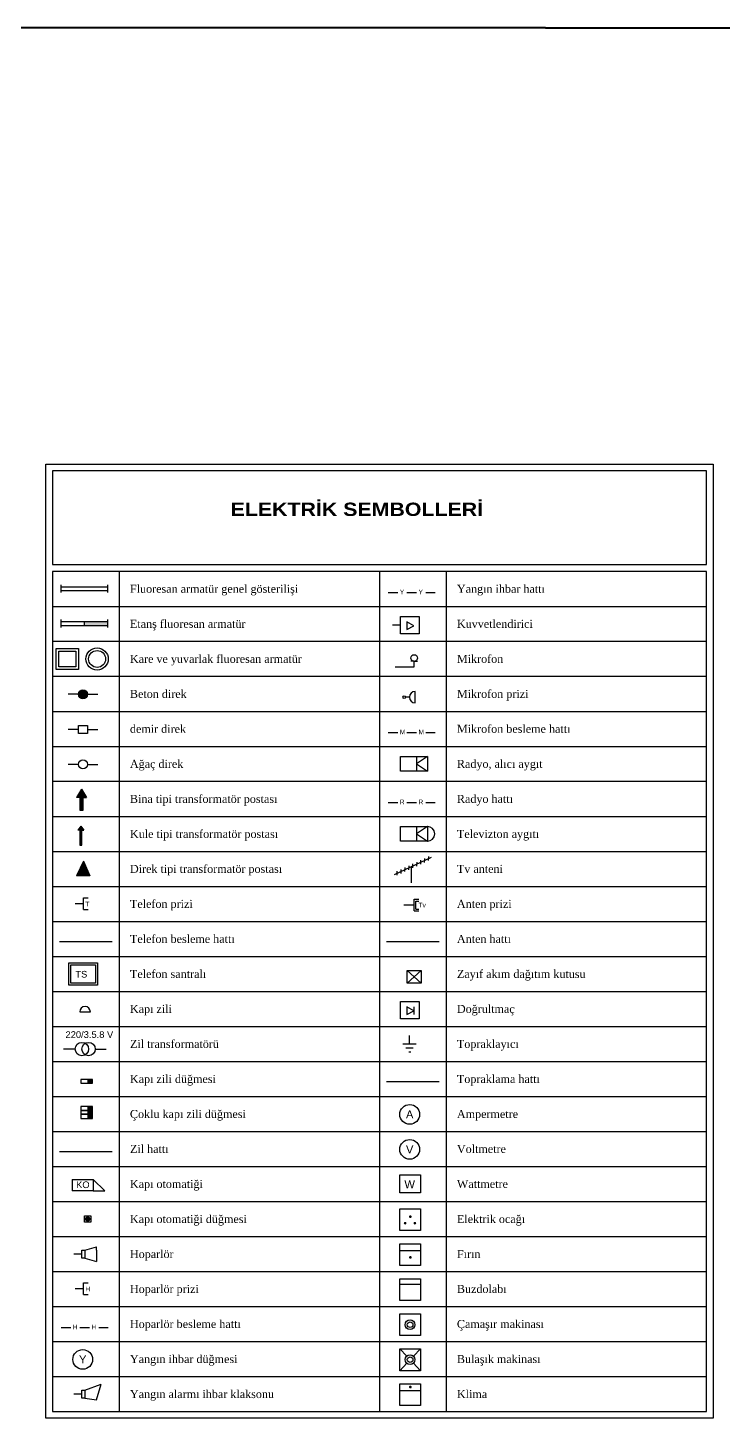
# Model space of a CAD drawing. Header units: metres. Extents: x 134072 to 172200, y 35728 to 38066.
# Drawn here: x 134870 to 135527, y 36753 to 38066 of the extents above; entities that cross this region are included whole.
import ezdxf
from ezdxf.enums import TextEntityAlignment as Align

# ---------------------------------------------------------------- set-up
doc = ezdxf.new("R2010")
doc.units = ezdxf.units.M
doc.layers.add('E-YAZI', color=7, linetype='Continuous', lineweight=30)
doc.layers.add('ELEKTRİK', color=102, linetype='Continuous', lineweight=40)
doc.styles.add('baslik_6', font='', dxfattribs={"height": 13})
doc.styles.add('baslik_8', font='times.ttf', dxfattribs={"height": 12})
doc.styles.add('elektrik_02', font='arial.ttf', dxfattribs={"height": 10})
doc.styles.add('ELK02', font='arial.ttf', dxfattribs={"height": 10})
doc.styles.get('baslik_6').set_extended_font_data('Arial Black')

msp = doc.modelspace()

# ---------------------------------------------------------------- hatches: boundary and pattern name
at = {"layer": 'E-YAZI'}
for points in [[(134945.7, 37501.5), (134945.7, 37505.3), (134923.6, 37505.3), (134923.6, 37501.5)], [(134926.9, 37436.6, 1), (134918.2, 37436.6, 1)], [(134919.6, 37339.2), (134922.8, 37339.2), (134925.9, 37339.2), (134921.2, 37347), (134916.5, 37339.2)], [(134922.8, 37339.2), (134919.6, 37339.2), (134919.6, 37327.2), (134922.8, 37327.2)], [(134920.6, 37311.9), (134917.8, 37308.3), (134919.6, 37308.3), (134921.5, 37308.3), (134923.4, 37308.3)], [(134921.5, 37308.3), (134919.6, 37308.3), (134919.6, 37294.1), (134921.5, 37294.1)], [(134922.9, 37279), (134916.6, 37265.2), (134929.1, 37265.2)], [(134927.6, 37069.1), (134931.4, 37069.1), (134931.4, 37072.8), (134927.6, 37072.8)], [(134927.6, 37043.5), (134931.4, 37043.5), (134931.4, 37047.3), (134927.6, 37047.3)], [(134927.6, 37039.8), (134931.4, 37039.8), (134931.4, 37043.5), (134927.6, 37043.5)], [(134927.6, 37036), (134931.4, 37036), (134931.4, 37039.8), (134927.6, 37039.8)], [(134925.2, 36940.9, 1), (134928.8, 36940.9, 1)]]:
    msp.add_hatch(color=7, dxfattribs=at).paths.add_polyline_path(points)

# ---------------------------------------------------------------- linework, layer by layer
at = {"layer": 'E-YAZI', "color": 7}
for p, q in [((134887.4, 37653.9, 127785.9), (135517.4, 37653.9, 127785.9)), ((134887.4, 36752.7, 127785.9), (134887.4, 37653.9, 127785.9)), ((135517.4, 37653.9, 127785.9), (135517.4, 36752.7, 127785.9)), ((135511.1, 37647.6, 127785.9), (134893.7, 37647.6, 127785.9)), ((134893.7, 37647.6, 127785.9), (134893.7, 37559.1, 127785.9)), ((135511.1, 37559.1, 127785.9), (135511.1, 37647.6, 127785.9)), ((134893.7, 37559.1, 127785.9), (135511.1, 37559.1, 127785.9)), ((134956.7, 37552.8, 127785.9), (134956.7, 36759, 127785.9)), ((135202.4, 37552.8, 127785.9), (135202.4, 36759, 127785.9)), ((135265.4, 37552.8, 127785.9), (135265.4, 36759, 127785.9)), ((134901.6, 37540.2, 127785.9), (134901.6, 37532.7, 127785.9)), ((134945.7, 37540.2, 127785.9), (134945.7, 37532.7, 127785.9)), ((134893.7, 37519.7, 127785.9), (135511.1, 37519.7, 127785.9)), ((134901.6, 37507.2, 127785.9), (134901.6, 37499.6, 127785.9)), ((134945.7, 37507.2, 127785.9), (134945.7, 37499.6, 127785.9)), ((135222.2, 37502, 127785.9), (135214.8, 37502, 127785.9)), ((134893.7, 37486.7, 127785.9), (135511.1, 37486.7, 127785.9)), ((134893.7, 37453.6, 127785.9), (135511.1, 37453.6, 127785.9)), ((135236.1, 37428.6, 127785.9), (135236.1, 37439.3, 127785.9)), ((135230.7, 37433.9, 127785.9), (135227.1, 37433.9, 127785.9)), ((134893.7, 37420.5, 127785.9), (135511.1, 37420.5, 127785.9)), ((134893.7, 37387.4, 127785.9), (135511.1, 37387.4, 127785.9)), ((135237.4, 37377.9, 127785.9), (135237.4, 37364, 127785.9)), ((135247.7, 37377.9, 127785.9), (135237.4, 37371, 127785.9)), ((135237.4, 37371, 127785.9), (135247.7, 37364, 127785.9)), ((134893.7, 37354.4, 127785.9), (135511.1, 37354.4, 127785.9)), ((134893.7, 37321.3, 127785.9), (135511.1, 37321.3, 127785.9)), ((135222.2, 37311.8, 127785.9), (135247.7, 37311.8, 127785.9)), ((135222.2, 37297.9, 127785.9), (135222.2, 37311.8, 127785.9)), ((135247.7, 37311.8, 127785.9), (135237.4, 37304.8, 127785.9)), ((135237.4, 37311.8, 127785.9), (135237.4, 37297.9, 127785.9)), ((135247.7, 37311.8, 127785.9), (135247.7, 37297.9, 127785.9)), ((135247.7, 37297.9, 127785.9), (135222.2, 37297.9, 127785.9)), ((135237.4, 37304.8, 127785.9), (135247.7, 37297.9, 127785.9)), ((134893.7, 37288.2, 127785.9), (135511.1, 37288.2, 127785.9)), ((135216.6, 37266.4, 127785.9), (135251.7, 37282.8, 127785.9)), ((135245, 37281.6, 127785.9), (135244.8, 37277.8, 127785.9)), ((135248.7, 37283.3, 127785.9), (135248.5, 37279.5, 127785.9)), ((135219, 37269.5, 127785.9), (135218.8, 37265.7, 127785.9)), ((135222.7, 37271.2, 127785.9), (135222.5, 37267.4, 127785.9)), ((135226.4, 37272.9, 127785.9), (135226.2, 37269.1, 127785.9)), ((135230.1, 37274.6, 127785.9), (135230, 37270.9, 127785.9)), ((135232.6, 37258.5, 127785.9), (135232.6, 37273.9, 127785.9)), ((135233.8, 37276.4, 127785.9), (135233.7, 37272.6, 127785.9)), ((135237.6, 37278.1, 127785.9), (135237.4, 37274.3, 127785.9)), ((135241.3, 37279.8, 127785.9), (135241.1, 37276.1, 127785.9)), ((134893.7, 37255.1, 127785.9), (135511.1, 37255.1, 127785.9)), ((134929.1, 37265.2, 127785.9), (134916.6, 37265.2, 127785.9)), ((134923.1, 37244.3, 127785.9), (134927.5, 37244.3, 127785.9)), ((134923.1, 37233.3, 127785.9), (134923.1, 37244.3, 127785.9)), ((135235.1, 37243, 127785.9), (135239.5, 37243, 127785.9)), ((135235.1, 37232, 127785.9), (135235.1, 37243, 127785.9)), ((135236.9, 37241.2, 127785.9), (135239.5, 37241.2, 127785.9)), ((135236.9, 37233.7, 127785.9), (135236.9, 37241.2, 127785.9)), ((134923.1, 37233.3, 127785.9), (134927.5, 37233.3, 127785.9)), ((135235.1, 37237.5, 127785.9), (135225.6, 37237.5, 127785.9)), ((135235.1, 37232, 127785.9), (135239.5, 37232, 127785.9)), ((135236.9, 37233.7, 127785.9), (135239.5, 37233.7, 127785.9)), ((134893.7, 37222.1, 127785.9), (135511.1, 37222.1, 127785.9)), ((134893.7, 37189, 127785.9), (135511.1, 37189, 127785.9)), ((134893.7, 37155.9, 127785.9), (135511.1, 37155.9, 127785.9)), ((134919.5, 37136.6, 127785.9), (134929.6, 37136.6, 127785.9)), ((135228.3, 37141.2, 127785.9), (135228.3, 37134, 127785.9)), ((135235, 37137.6, 127785.9), (135228.3, 37141.2, 127785.9)), ((135228.3, 37134, 127785.9), (135235, 37137.6, 127785.9)), ((135235, 37141.2, 127785.9), (135235, 37134, 127785.9)), ((134893.7, 37122.8, 127785.9), (135511.1, 37122.8, 127785.9)), ((134915.2, 37101.5, 127785.9), (134904.3, 37101.5, 127785.9)), ((134934.1, 37101.5, 127785.9), (134944.4, 37101.5, 127785.9)), ((135224.6, 37106.3, 127785.9), (135237.2, 37106.3, 127785.9)), ((135227.4, 37102.5, 127785.9), (135234.4, 37102.5, 127785.9)), ((135230.3, 37098.7, 127785.9), (135232.1, 37098.7, 127785.9)), ((134893.7, 37089.8, 127785.9), (135511.1, 37089.8, 127785.9)), ((134931.4, 37072.8, 127785.9), (134920.6, 37072.8, 127785.9)), ((134920.6, 37072.8, 127785.9), (134920.6, 37069.1, 127785.9)), ((134927.6, 37069.1, 127785.9), (134927.6, 37072.8, 127785.9)), ((134931.4, 37069.1, 127785.9), (134931.4, 37072.8, 127785.9)), ((134920.6, 37069.1, 127785.9), (134931.4, 37069.1, 127785.9)), ((134893.7, 37056.7, 127785.9), (135511.1, 37056.7, 127785.9)), ((134931.4, 37047.3, 127785.9), (134920.6, 37047.3, 127785.9)), ((134920.6, 37047.3, 127785.9), (134920.6, 37043.5, 127785.9)), ((134927.6, 37043.5, 127785.9), (134927.6, 37047.3, 127785.9)), ((134931.4, 37043.5, 127785.9), (134931.4, 37047.3, 127785.9)), ((134931.4, 37043.5, 127785.9), (134920.6, 37043.5, 127785.9)), ((134920.6, 37043.5, 127785.9), (134920.6, 37039.8, 127785.9)), ((134920.6, 37043.5, 127785.9), (134931.4, 37043.5, 127785.9)), ((134931.4, 37039.8, 127785.9), (134920.6, 37039.8, 127785.9)), ((134920.6, 37039.8, 127785.9), (134920.6, 37036, 127785.9)), ((134920.6, 37039.8, 127785.9), (134931.4, 37039.8, 127785.9)), ((134920.6, 37036, 127785.9), (134931.4, 37036, 127785.9)), ((134927.6, 37039.8, 127785.9), (134927.6, 37043.5, 127785.9)), ((134927.6, 37036, 127785.9), (134927.6, 37039.8, 127785.9)), ((134931.4, 37039.8, 127785.9), (134931.4, 37043.5, 127785.9)), ((134931.4, 37036, 127785.9), (134931.4, 37039.8, 127785.9)), ((134893.7, 37023.6, 127785.9), (135511.1, 37023.6, 127785.9)), ((134893.7, 36990.5, 127785.9), (135511.1, 36990.5, 127785.9)), ((134912.5, 36978.3, 127785.9), (134932.2, 36978.3, 127785.9)), ((134912.5, 36978.3, 127785.9), (134912.5, 36967.5, 127785.9)), ((134932.2, 36978.3, 127785.9), (134932.2, 36967.5, 127785.9)), ((134943.1, 36967.5, 127785.9), (134932.2, 36978.3, 127785.9)), ((134932.2, 36967.5, 127785.9), (134912.5, 36967.5, 127785.9)), ((134932.2, 36967.5, 127785.9), (134943.1, 36967.5, 127785.9)), ((134893.7, 36957.5, 127785.9), (135511.1, 36957.5, 127785.9)), ((134924, 36937.9, 127785.9), (134924, 36943.9, 127785.9)), ((134924, 36943.9, 127785.9), (134930, 36943.9, 127785.9)), ((134930, 36943.9, 127785.9), (134930, 36937.9, 127785.9)), ((134930, 36937.9, 127785.9), (134924, 36937.9, 127785.9)), ((134893.7, 36924.4, 127785.9), (135511.1, 36924.4, 127785.9)), ((135221.8, 36911.1, 127785.9), (135241.1, 36911.1, 127785.9)), ((134893.7, 36891.3, 127785.9), (135511.1, 36891.3, 127785.9)), ((134923.1, 36869.5, 127785.9), (134923.1, 36880.5, 127785.9)), ((134923.1, 36880.5, 127785.9), (134927.5, 36880.5, 127785.9)), ((135221.8, 36879.3, 127785.9), (135241.1, 36879.3, 127785.9)), ((134923.1, 36869.5, 127785.9), (134927.5, 36869.5, 127785.9)), ((134893.7, 36858.2, 127785.9), (135511.1, 36858.2, 127785.9)), ((134893.7, 36825.2, 127785.9), (135511.1, 36825.2, 127785.9)), ((135221.8, 36818.3, 127785.9), (135228.3, 36811.3, 127785.9)), ((135241.1, 36818.3, 127785.9), (135234.6, 36811.3, 127785.9)), ((135228.3, 36804.6, 127785.9), (135221.8, 36797.6, 127785.9)), ((135234.6, 36804.6, 127785.9), (135241.1, 36797.6, 127785.9)), ((134893.7, 36792.1, 127785.9), (135511.1, 36792.1, 127785.9)), ((135221.8, 36778.8, 127785.9), (135241.1, 36778.8, 127785.9)), ((135517.4, 36752.7, 127785.9), (134887.4, 36752.7, 127785.9))]:
    msp.add_line(p, q, dxfattribs=at)
at = {"layer": 'E-YAZI', "color": 7, "elevation": 127785.9}
for points in [[(135511.1, 37552.8), (134893.7, 37552.8), (134893.7, 36759), (135511.1, 36759)], [(135222.2, 37510.2), (135239.9, 37510.2), (135239.9, 37493.9), (135222.2, 37493.9)], [(134897.2, 37479.9), (134918.2, 37479.9), (134918.2, 37460.1), (134897.2, 37460.1)], [(134899.7, 37477.3), (134915.7, 37477.3), (134915.7, 37462.6), (134899.7, 37462.6)], [(134918.2, 37407.3), (134926.9, 37407.3), (134926.9, 37399.7), (134918.2, 37399.7)], [(135222.2, 37377.9), (135247.7, 37377.9), (135247.7, 37364), (135222.2, 37364)], [(134909.3, 37183), (134936.3, 37183), (134936.3, 37161.9), (134909.3, 37161.9)], [(134911.2, 37181.1), (134934.4, 37181.1), (134934.4, 37163.8), (134911.2, 37163.8)], [(135228.5, 37175.8), (135241.9, 37175.8), (135241.9, 37163.7), (135228.5, 37163.7)], [(135222.2, 37146.4), (135239.9, 37146.4), (135239.9, 37130), (135222.2, 37130)], [(135221.8, 36982.5), (135241.1, 36982.5), (135241.1, 36965.7), (135221.8, 36965.7)], [(135221.8, 36950.6), (135241.1, 36950.6), (135241.1, 36929.9), (135221.8, 36929.9)], [(135221.8, 36917.5), (135241.1, 36917.5), (135241.1, 36896.9), (135221.8, 36896.9)], [(134921.5, 36911.4), (134924.2, 36911.4), (134924.2, 36903.8), (134921.5, 36903.8)], [(135221.8, 36884.4), (135241.1, 36884.4), (135241.1, 36863.8), (135221.8, 36863.8)], [(135221.8, 36851.3), (135241.1, 36851.3), (135241.1, 36830.7), (135221.8, 36830.7)], [(135221.8, 36818.3), (135241.1, 36818.3), (135241.1, 36797.6), (135221.8, 36797.6)], [(135221.8, 36785.2), (135241.1, 36785.2), (135241.1, 36764.6), (135221.8, 36764.6)], [(134921.5, 36779.1), (134924.2, 36779.1), (134924.2, 36771.5), (134921.5, 36771.5)]]:
    msp.add_lwpolyline(points, close=True, dxfattribs=at)
for points in [[(134901.6, 37538.3), (134945.7, 37538.3)], [(134901.6, 37534.6), (134945.7, 37534.6)], [(135210.7, 37532.9), (135219.9, 37532.9)], [(135228.4, 37532.9), (135237.5, 37532.9)], [(135246.1, 37532.9), (135255.2, 37532.9)], [(134901.6, 37505.3), (134945.7, 37505.3)], [(134923.6, 37505.3), (134923.6, 37501.5)], [(135228.3, 37505), (135228.3, 37497.9), (135235, 37501.4), (135228.3, 37505)], [(134901.6, 37501.5), (134945.7, 37501.5)], [(135217.2, 37462.6), (135235.2, 37462.6), (135235.2, 37467.8)], [(135235.2, 37467.8), (135232, 37467.8)], [(135235.2, 37467.8), (135238.3, 37467.8)], [(134918.2, 37436.6), (134908.5, 37436.6)], [(134926.9, 37436.6), (134936.7, 37436.6)], [(134918.2, 37403.5), (134908.5, 37403.5)], [(134926.9, 37403.5), (134936.7, 37403.5)], [(135210.7, 37400.6), (135219.9, 37400.6)], [(135228.4, 37400.6), (135237.5, 37400.6)], [(135246.1, 37400.6), (135255.2, 37400.6)], [(134918.2, 37370.4), (134908.5, 37370.4)], [(134926.9, 37370.4), (134936.7, 37370.4)], [(134921.2, 37347), (134916.5, 37339.2)], [(134921.2, 37347), (134925.9, 37339.2)], [(134919.6, 37339.2), (134916.5, 37339.2)], [(134919.6, 37339.2), (134919.6, 37327.2), (134922.8, 37327.2), (134922.8, 37339.2)], [(134919.6, 37339.2), (134922.8, 37339.2)], [(134922.8, 37339.2), (134925.9, 37339.2)], [(135210.7, 37334.4), (135219.9, 37334.4)], [(135228.4, 37334.4), (135237.5, 37334.4)], [(135246.1, 37334.4), (135255.2, 37334.4)], [(134920.6, 37311.9), (134917.8, 37308.3)], [(134919.6, 37308.3), (134917.8, 37308.3)], [(134919.6, 37308.3), (134919.6, 37294.1), (134921.5, 37294.1), (134921.5, 37308.3)], [(134921.5, 37308.3), (134919.6, 37308.3)], [(134920.6, 37311.9), (134923.4, 37308.3)], [(134921.5, 37308.3), (134923.4, 37308.3)], [(134922.9, 37279), (134916.6, 37265.2)], [(134922.9, 37279), (134929.1, 37265.2)], [(134923.1, 37238.8), (134915.2, 37238.8)], [(134900.4, 37203.1), (134950.1, 37203.1)], [(135209.1, 37203.1), (135258.8, 37203.1)], [(135241.9, 37175.8), (135228.5, 37163.7)], [(135228.5, 37175.8), (135241.9, 37163.7)], [(135230.9, 37106.3), (135230.9, 37114.3)], [(135209.1, 37070.8), (135258.8, 37070.8)], [(134900.4, 37004.6), (134950.1, 37004.6)], [(134924.2, 36911.4), (134935.4, 36914.5)], [(134935.4, 36911.4), (134935.4, 36914.5)], [(134921.5, 36907.6), (134914, 36907.6)], [(134924.2, 36903.8), (134935.4, 36900.7)], [(134935.4, 36911.4), (134935.4, 36900.7)], [(134923.1, 36875), (134915.2, 36875)], [(134902, 36838.3), (134911.2, 36838.3)], [(134919.7, 36838.3), (134928.8, 36838.3)], [(134937.4, 36838.3), (134946.5, 36838.3)], [(134924.2, 36779.1), (134939.6, 36784.8)], [(134935.4, 36770.2), (134939.6, 36784.8)], [(134921.5, 36775.3), (134914, 36775.3)], [(134924.2, 36771.5), (134935.4, 36770.2)]]:
    msp.add_lwpolyline(points, dxfattribs=at)
at = {"layer": 'E-YAZI', "color": 7, "const_width": 1.26, "elevation": 127785.9}
for points in [[(135231, 36943.1, 1), (135232.3, 36943.1, 1)], [(135226.1, 36936.9, 1), (135227.3, 36936.9, 1)], [(135235.3, 36936.9, 1), (135236.5, 36936.9, 1)], [(135231, 36904.6, 1), (135232.3, 36904.6, 1)], [(135231, 36782.1, 1), (135232.3, 36782.1, 1)]]:
    msp.add_lwpolyline(points, format="xyb", close=True, dxfattribs=at)
at = {"layer": 'E-YAZI', "color": 7}
for centre, radius in [((134935.9, 37470, 127785.9), 10.5), ((134935.9, 37470, 127785.9), 7.99), ((135235.2, 37470.9, 127785.9), 3.15), ((134922.5, 37436.6, 127785.9), 4.31), ((135225.9, 37433.9, 127785.9), 1.26), ((134922.5, 37370.4, 127785.9), 4.31), ((134921.5, 37101.5, 127785.9), 6.3), ((134927.8, 37101.5, 127785.9), 6.3), ((135231, 37039.7, 127785.9), 9.33), ((135231, 37006.7, 127785.9), 9.33), ((134927, 36940.9, 127785.9), 1.81), ((135231.4, 36841, 127785.9), 4.59), ((135231.4, 36841, 127785.9), 2.65), ((134922.3, 36808.2, 127785.9), 9.33), ((135231.4, 36808, 127785.9), 4.59), ((135231.4, 36808, 127785.9), 2.65)]:
    msp.add_circle(centre, radius, dxfattribs=at)
for centre, radius, start, end in [((135236.1, 37433.9, 127785.9), 5.39, 90, 270), ((135247.7, 37304.8, 127785.9), 6.97, 270, 90), ((134924.5, 37136.6, 127785.9), 5.04, 0, 180)]:
    msp.add_arc(centre, radius, start, end, dxfattribs=at)
at = {"layer": 'ELEKTRİK'}
for q in [(134072.3, 38066.3, 127785.9), (172199.8, 38066.3, 127785.9)]:
    msp.add_line((135359.3, 38066.3, 127785.9), q, dxfattribs=at)

# ---------------------------------------------------------------- texts
at = {"layer": 'E-YAZI', "color": 7}
for s, height, style, p in [('ELEKTRİK SEMBOLLERİ', 12.6, 'baslik_6', (135061.9, 37605.1, 127785.9)), ('Y', 4.41, 'elektrik_02', (135221.7, 37531.1, 127785.9)), ('Y', 4.41, 'elektrik_02', (135239.4, 37531.1, 127785.9)), ('M', 4.41, 'elektrik_02', (135221.7, 37398.8, 127785.9)), ('M', 4.41, 'elektrik_02', (135239.4, 37398.8, 127785.9)), ('R', 4.41, 'elektrik_02', (135221.7, 37332.7, 127785.9)), ('R', 4.41, 'elektrik_02', (135239.4, 37332.7, 127785.9)), ('T', 4.41, 'elektrik_02', (134924.8, 37236.2, 127785.9)), ('Tv', 4.41, 'elektrik_02', (135239.4, 37235.3, 127785.9)), ('TS', 6.3, 'elektrik_02', (134915.4, 37169, 127785.9)), ('220/3.5.8 V', 6.3, 'ELK02', (134906.1, 37112, 127785.9)), ('KO', 6.3, 'elektrik_02', (134916.1, 36970.1, 127785.9)), ('H', 4.41, 'elektrik_02', (134924.8, 36872.4, 127785.9)), ('H', 4.41, 'elektrik_02', (134913, 36836.6, 127785.9)), ('H', 4.41, 'elektrik_02', (134930.7, 36836.6, 127785.9))]:
    msp.add_text(s, height=height, dxfattribs=dict(at, style=style)).set_placement(p)
at = {"layer": 'E-YAZI', "color": 7, "style": 'baslik_8'}
for s, p in [('Fluoresan armatür genel gösterilişi', (134966.9, 37536.3, 127785.9)), ('Yangın ihbar hattı', (135275.6, 37536.3, 127785.9)), ('Etanş fluoresan armatür', (134966.9, 37503.2, 127785.9)), ('Kuvvetlendirici', (135275.6, 37503.2, 127785.9)), ('Kare ve yuvarlak fluoresan armatür', (134966.9, 37470.1, 127785.9)), ('Mikrofon', (135275.6, 37470.1, 127785.9)), ('Beton direk', (134966.9, 37437, 127785.9)), ('Mikrofon prizi', (135275.6, 37437, 127785.9)), ('demir direk', (134966.9, 37404, 127785.9)), ('Mikrofon besleme hattı', (135275.6, 37404, 127785.9)), ('Ağaç direk', (134966.9, 37370.9, 127785.9)), ('Radyo, alıcı aygıt', (135275.6, 37370.9, 127785.9)), ('Bina tipi transformatör postası', (134966.9, 37337.8, 127785.9)), ('Radyo hattı', (135275.6, 37337.8, 127785.9)), ('Kule tipi transformatör postası', (134966.9, 37304.7, 127785.9)), ('Televizton aygıtı', (135275.6, 37304.7, 127785.9)), ('Direk tipi transformatör postası', (134966.9, 37271.7, 127785.9)), ('Tv anteni', (135275.6, 37271.7, 127785.9)), ('Telefon prizi', (134966.9, 37238.6, 127785.9)), ('Anten prizi', (135275.6, 37238.6, 127785.9)), ('Telefon besleme hattı', (134966.9, 37205.5, 127785.9)), ('Anten hattı', (135275.6, 37205.5, 127785.9)), ('Telefon santralı', (134966.9, 37172.4, 127785.9)), ('Zayıf akım dağıtım kutusu', (135275.6, 37172.4, 127785.9)), ('Kapı zili', (134966.9, 37139.4, 127785.9)), ('Doğrultmaç', (135275.6, 37139.4, 127785.9)), ('Zil transformatörü', (134966.9, 37106.3, 127785.9)), ('Topraklayıcı', (135275.6, 37106.3, 127785.9)), ('Kapı zili düğmesi', (134966.9, 37073.2, 127785.9)), ('Topraklama hattı', (135275.6, 37073.2, 127785.9)), ('Çoklu kapı zili düğmesi', (134966.9, 37040.1, 127785.9)), ('Ampermetre', (135275.6, 37040.1, 127785.9)), ('Zil hattı', (134966.9, 37007.1, 127785.9)), ('Voltmetre', (135275.6, 37007.1, 127785.9)), ('Kapı otomatiği', (134966.9, 36974, 127785.9)), ('Wattmetre', (135275.6, 36974, 127785.9)), ('Kapı otomatiği düğmesi', (134966.9, 36940.9, 127785.9)), ('Elektrik ocağı', (135275.6, 36940.9, 127785.9)), ('Hoparlör', (134966.9, 36907.8, 127785.9)), ('Fırın', (135275.6, 36907.8, 127785.9)), ('Hoparlör prizi', (134966.9, 36874.8, 127785.9)), ('Buzdolabı', (135275.6, 36874.8, 127785.9)), ('Hoparlör besleme hattı', (134966.9, 36841.7, 127785.9)), ('Çamaşır makinası', (135275.6, 36841.7, 127785.9)), ('Yangın ihbar düğmesi', (134966.9, 36808.6, 127785.9)), ('Bulaşık makinası', (135275.6, 36808.6, 127785.9)), ('Yangın alarmı ihbar klaksonu', (134966.9, 36775.5, 127785.9)), ('Klima', (135275.6, 36775.5, 127785.9))]:
    msp.add_text(s, height=7.56, dxfattribs=at).set_placement(p, align=Align.MIDDLE_LEFT)
at = {"layer": 'E-YAZI', "color": 7, "style": 'elektrik_02'}
for s, p in [('A', (135231, 37039.7, 127785.9)), ('V', (135231, 37006.7, 127785.9)), ('W', (135231, 36973.6, 127785.9)), ('Y', (134922.3, 36808.2, 127785.9))]:
    msp.add_text(s, height=7.56, dxfattribs=at).set_placement(p, align=Align.MIDDLE_CENTER)

doc.saveas('drawing.dxf')
